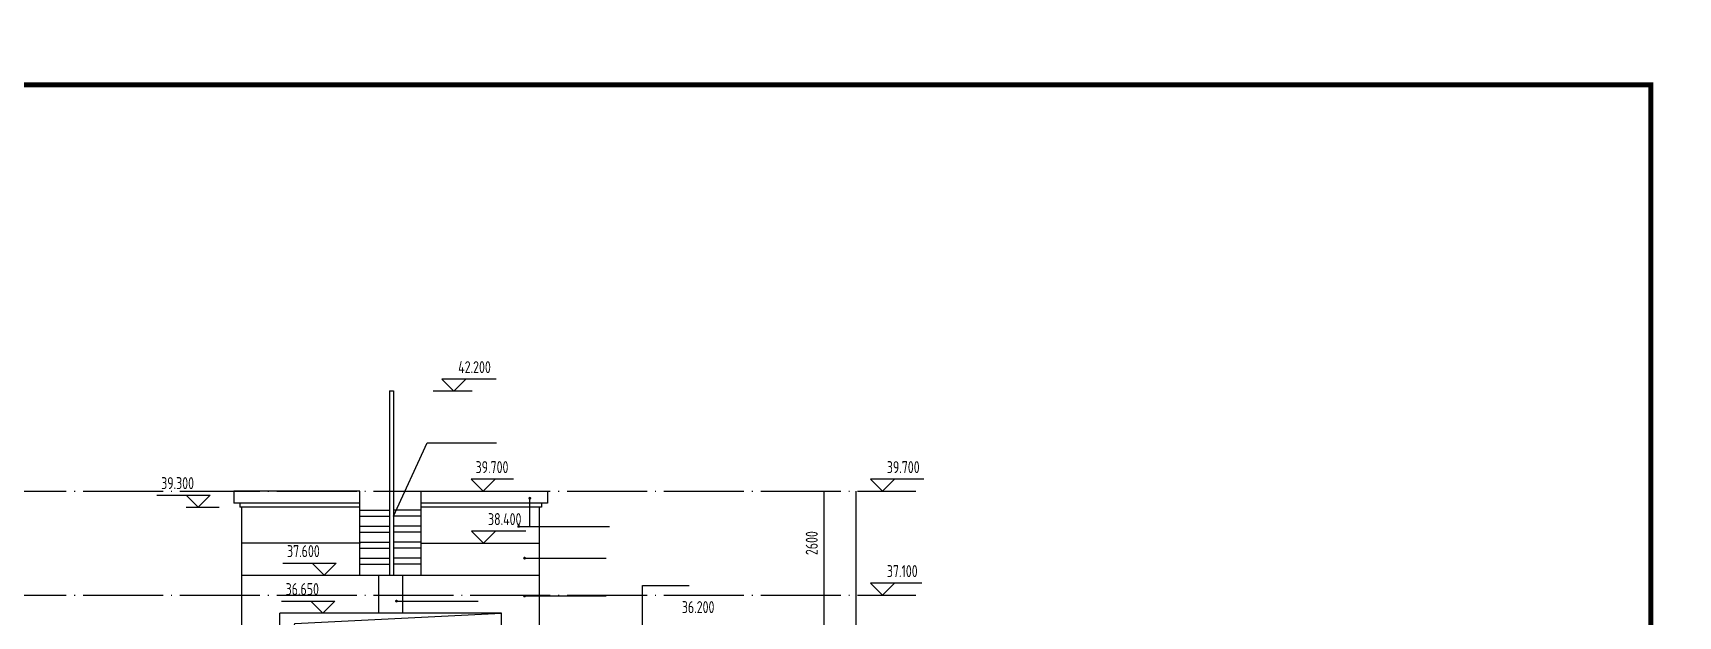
# Model space of a CAD drawing. Extents: x -726032 to 135930, y -151624 to 587044.
# Drawn here: x -476615 to -435486, y 332003 to 346586 of the extents above; entities that cross this region are included whole.
import ezdxf
from ezdxf.enums import TextEntityAlignment as Align

# ---------------------------------------------------------------- set-up
doc = ezdxf.new("R2010")
doc.units = 0
doc.header["$LTSCALE"] = 1000
doc.header["$MEASUREMENT"] = 0
doc.linetypes.add('DOTE', pattern=[2.42, 2, -0.2, 0.02, -0.2])
doc.layers.get('0').update_dxf_attribs({"linetype": 'CONTINUOUS'})
doc.layers.get('DEFPOINTS').update_dxf_attribs({"color": 1, "linetype": 'CONTINUOUS'})
for name, color, linetype in [('DOTE', 8, 'DOTE'), ('PUB_DIM', 245, 'CONTINUOUS'), ('PUB_TITLE', 1, 'CONTINUOUS'), ('引线', 213, 'CONTINUOUS'), ('看线', 86, 'CONTINUOUS'), ('装饰线', 252, 'CONTINUOUS')]:
    doc.layers.add(name, color=color, linetype=linetype)
doc.styles.add('DIM_FONT', font='isocp.shx', dxfattribs={"width": 0.8})
doc.dimstyles.new('AXIS', dxfattribs={"dimtxt": 300, "dimasz": 1, "dimexe": 250, "dimexo": 300, "dimgap": 150, "dimtad": 1, "dimdec": 0, "dimzin": 0, "dimdsep": 46, "dimtxsty": 'DIM_FONT', "dimcen": 0.09, "dimse1": 1, "dimse2": 1, "dimclrt": 142, "dimadec": 0, "dimazin": 0, "dimtfac": 1, "dimtdec": 0, "dimtix": 1, "dimtmove": 2, "dimatfit": 3, "dimfxl": 1, "dimtolj": 1, "dimtzin": 0, "dimarcsym": 0})

# ---------------------------------------------------------------- blocks, each defined once
blk = doc.blocks.new('*D3109')
at = {"layer": 'DEFPOINTS', "color": 0, "transparency": 16777216}
for p in [(-455044, 335128), (-456044, 294978), (-455044, 294978)]:
    blk.add_point(p, dxfattribs=at)
at = {"layer": 'PUB_DIM', "color": 0, "lineweight": -2, "transparency": 16777216}
blk.add_line((-456044, 335127), (-456044, 294979), dxfattribs=at)
at = {"layer": 'PUB_DIM', "color": 0, "transparency": 16777216}
for points in [[(-456045, 335127), (-456044, 335127), (-456044, 335128)], [(-456045, 294979), (-456044, 294979), (-456044, 294978)]]:
    blk.add_solid(points, dxfattribs=at)
at = {"layer": 'PUB_DIM', "color": 142, "transparency": 16777216, "insert": (-456344, 315053), "char_height": 300, "attachment_point": 5, "rotation": 90, "style": 'DIM_FONT'}
blk.add_mtext('\\A1;40150', dxfattribs=at)
blk = doc.blocks.new('*D3139')
at = {"layer": 'DEFPOINTS', "color": 0, "transparency": 16777216}
for p in [(-455844, 332528), (-456844, 330228), (-455844, 330228)]:
    blk.add_point(p, dxfattribs=at)
at = {"layer": 'PUB_DIM', "color": 0, "lineweight": -2, "transparency": 16777216}
blk.add_line((-456844, 332527), (-456844, 330229), dxfattribs=at)
at = {"layer": 'PUB_DIM', "color": 0, "transparency": 16777216}
for points in [[(-456845, 332527), (-456844, 332527), (-456844, 332528)], [(-456845, 330229), (-456844, 330229), (-456844, 330228)]]:
    blk.add_solid(points, dxfattribs=at)
at = {"layer": 'PUB_DIM', "color": 142, "transparency": 16777216, "insert": (-457144, 331378), "char_height": 300, "attachment_point": 5, "rotation": 90, "style": 'DIM_FONT'}
blk.add_mtext('\\A1;2300', dxfattribs=at)
blk = doc.blocks.new('*D3140')
at = {"layer": 'DEFPOINTS', "color": 0, "transparency": 16777216}
for p in [(-455844, 335128), (-456844, 332528), (-455844, 332528)]:
    blk.add_point(p, dxfattribs=at)
at = {"layer": 'PUB_DIM', "color": 0, "lineweight": -2, "transparency": 16777216}
blk.add_line((-456844, 335127), (-456844, 332529), dxfattribs=at)
at = {"layer": 'PUB_DIM', "color": 0, "transparency": 16777216}
for points in [[(-456845, 335127), (-456844, 335127), (-456844, 335128)], [(-456845, 332529), (-456844, 332529), (-456844, 332528)]]:
    blk.add_solid(points, dxfattribs=at)
at = {"layer": 'PUB_DIM', "color": 142, "transparency": 16777216, "insert": (-457144, 333828), "char_height": 300, "attachment_point": 5, "rotation": 90, "style": 'DIM_FONT'}
blk.add_mtext('\\A1;2600', dxfattribs=at)

msp = doc.modelspace()

# ---------------------------------------------------------------- linework, layer by layer
for p, q in [((-467702.6, 337638.4), (-467702.6, 333028.3)), ((-467702.6, 337638.4), (-467602.6, 337638.4)), ((-467602.6, 337638.4), (-467602.6, 333028.3)), ((-471592.9, 335128.3), (-471592.9, 334828.3)), ((-468437.9, 335128.3), (-471592.9, 335128.3)), ((-468437.9, 334828.3), (-471592.9, 334828.3)), ((-471442.9, 334828.3), (-471442.9, 334728.3)), ((-468437.9, 333028.3), (-468437.9, 335128.3)), ((-466907.9, 335128.3), (-463752.9, 335128.3)), ((-466907.9, 333028.3), (-466907.9, 335128.3)), ((-463752.9, 334828.3), (-466907.9, 334828.3)), ((-463902.9, 334828.3), (-463902.9, 334728.3)), ((-463752.9, 335128.3), (-463752.9, 334828.3)), ((-468437.9, 334728.3), (-471442.9, 334728.3)), ((-471392.9, 305078.3), (-471392.9, 334728.3)), ((-468437.9, 334648.4), (-467702.6, 334648.4)), ((-468437.9, 334498.4), (-467702.6, 334498.4)), ((-466907.9, 334648.4), (-467602.6, 334648.4)), ((-466907.9, 334498.4), (-467602.6, 334498.4)), ((-463902.9, 334728.3), (-466907.9, 334728.3)), ((-463952.9, 305078.3), (-463952.9, 334728.3)), ((-468437.9, 334248.4), (-467702.6, 334248.4)), ((-468437.9, 334098.4), (-467702.6, 334098.4)), ((-466907.9, 334248.4), (-467602.6, 334248.4)), ((-466907.9, 334098.4), (-467602.6, 334098.4)), ((-468437.9, 333848.4), (-467702.6, 333848.4)), ((-468437.9, 333698.4), (-467702.6, 333698.4)), ((-466907.9, 333848.4), (-467602.6, 333848.4)), ((-466907.9, 333698.4), (-467602.6, 333698.4)), ((-468437.9, 333448.4), (-467702.6, 333448.4)), ((-468437.9, 333298.4), (-467702.6, 333298.4)), ((-466907.9, 333448.4), (-467602.6, 333448.4)), ((-466907.9, 333298.4), (-467602.6, 333298.4)), ((-471392.9, 333028.3), (-463952.9, 333028.3)), ((-467972.9, 333028.3), (-467972.9, 332078.3)), ((-467372.9, 333028.3), (-467372.9, 332078.3)), ((-464902.9, 332078.3), (-470442.9, 332078.3)), ((-470442.9, 305078.3), (-470442.9, 332078.3)), ((-464902.9, 305078.3), (-464902.9, 332078.3))]:
    msp.add_line(p, q)
at = {"layer": 'DOTE'}
for p, q in [((-516500.5, 335128.3), (-454540.3, 335128.3)), ((-516500.5, 332528.3), (-454540.3, 332528.3))]:
    msp.add_line(p, q, dxfattribs=at)
at = {"layer": 'PUB_DIM'}
for p, q in [((-465034.5, 337928.3), (-466390.7, 337928.3)), ((-466090.7, 337628.3), (-466390.7, 337928.3)), ((-465790.7, 337928.3), (-466090.7, 337628.3)), ((-465633.1, 337628.3), (-466610.7, 337628.3)), ((-465659.9, 335428.3), (-465359.9, 335128.3)), ((-464596.9, 335428.3), (-465659.9, 335428.3)), ((-465359.9, 335128.3), (-465059.9, 335428.3)), ((-454340.5, 335428.3), (-455673.5, 335428.3)), ((-455373.5, 335128.3), (-455673.5, 335428.3)), ((-455073.5, 335428.3), (-455373.5, 335128.3)), ((-473514, 335028.3), (-472181, 335028.3)), ((-472481, 334728.3), (-472781, 335028.3)), ((-472181, 335028.3), (-472481, 334728.3)), ((-472781, 334728.3), (-471961.9, 334728.3)), ((-465647.2, 334128.3), (-465347.2, 333828.3)), ((-464291, 334128.3), (-465647.2, 334128.3)), ((-465347.2, 333828.3), (-465047.2, 334128.3)), ((-470368.6, 333328.3), (-469036.4, 333328.3)), ((-469336.4, 333028.3), (-469636.4, 333328.3)), ((-469036.4, 333328.3), (-469336.4, 333028.3)), ((-454389.3, 332828.3), (-455673.5, 332828.3)), ((-455373.5, 332528.3), (-455673.5, 332828.3)), ((-455073.5, 332828.3), (-455373.5, 332528.3)), ((-470396.2, 332378.3), (-469064, 332378.3)), ((-469364, 332078.3), (-469664, 332378.3)), ((-469064, 332378.3), (-469364, 332078.3))]:
    msp.add_line(p, q, dxfattribs=at)
at = {"layer": 'PUB_TITLE'}
for points, const_width in [([(-531458.1, 277055.6), (-434868.1, 277055.6), (-434868.1, 346585.7), (-531458.1, 346585.7)], 0.234), ([(-528858.1, 278355.6), (-436168.1, 278355.6), (-436168.1, 345285.7), (-528858.1, 345285.7)], 130)]:
    msp.add_lwpolyline(points, close=True, dxfattribs=dict(at, const_width=const_width))
at = {"layer": '引线'}
for p, q in [((-464191.3, 334245.7), (-464191.3, 334950.8)), ((-464471.5, 334245.7), (-462200.1, 334245.7)), ((-464323.7, 333452.2), (-462282.3, 333452.2)), ((-467525.2, 332377.8), (-465483.7, 332377.8)), ((-464323.7, 332505.9), (-462282.3, 332505.9))]:
    msp.add_line(p, q, dxfattribs=at)
for points in [[(-467600.6, 334498.4), (-466756.3, 336334.9), (-465026.2, 336334.9)], [(-461377.5, 331004.9), (-461377.5, 332768.2), (-460207.3, 332768.2)]]:
    msp.add_lwpolyline(points, dxfattribs=at)
at = {"layer": '引线', "const_width": 34.8}
for points in [[(-464209, 334950.8, 1), (-464173.7, 334950.8, 1)], [(-464489.1, 334245.7, 1), (-464453.9, 334245.7, 1)], [(-464341.3, 333452.2, 1), (-464306.1, 333452.2, 1)], [(-467542.8, 332377.8, 1), (-467507.5, 332377.8, 1)], [(-464341.3, 332505.9, 1), (-464306.1, 332505.9, 1)]]:
    msp.add_lwpolyline(points, format="xyb", close=True, dxfattribs=at)
at = {"layer": '看线'}
msp.add_lwpolyline([(-470442.9, 330228.3), (-470069.2, 331820), (-464902.9, 332078.3)], dxfattribs=at)
at = {"layer": '装饰线'}
for p, q in [((-468422.9, 333828.3), (-471392.9, 333828.3)), ((-466922.9, 333828.3), (-463952.9, 333828.3))]:
    msp.add_line(p, q, dxfattribs=at)

# ---------------------------------------------------------------- texts
at = {"layer": 'PUB_DIM', "style": 'DIM_FONT', "width": 0.8}
for s, p in [('42.200', (-465574.6, 338228.3)), ('39.700', (-465137, 335728.3)), ('39.700', (-454857, 335728.3)), ('39.300', (-472997.5, 335328.3)), ('38.400', (-464819.1, 334428.3)), ('37.600', (-469852.5, 333628.3)), ('37.100', (-454881.4, 333128.3)), ('36.650', (-469880.1, 332678.3)), ('36.200', (-459984.1, 332228.3))]:
    msp.add_text(s, height=300, dxfattribs=at).set_placement(p, align=Align.MIDDLE)

# ---------------------------------------------------------------- dimensions: what is measured, and where the dimension line sits
at = {"layer": 'PUB_DIM'}
for p1, p2, picture, middle in [((-455844.3, 335128.3), (-455844.3, 332528.3), '*D3140', (-457144.4, 333828.3)), ((-455044.3, 335128.3), (-455044.3, 294978.3), '*D3109', (-456344.3, 315053.3)), ((-455844.3, 332528.3), (-455844.3, 330228.3), '*D3139', (-457144.4, 331378.3))]:
    dim = msp.add_aligned_dim(p1=p1, p2=p2, distance=-1000, dimstyle='AXIS', dxfattribs=at)
    dim.commit()
    dim.dimension.update_dxf_attribs({"geometry": picture, "text_midpoint": middle})

doc.saveas('drawing.dxf')
